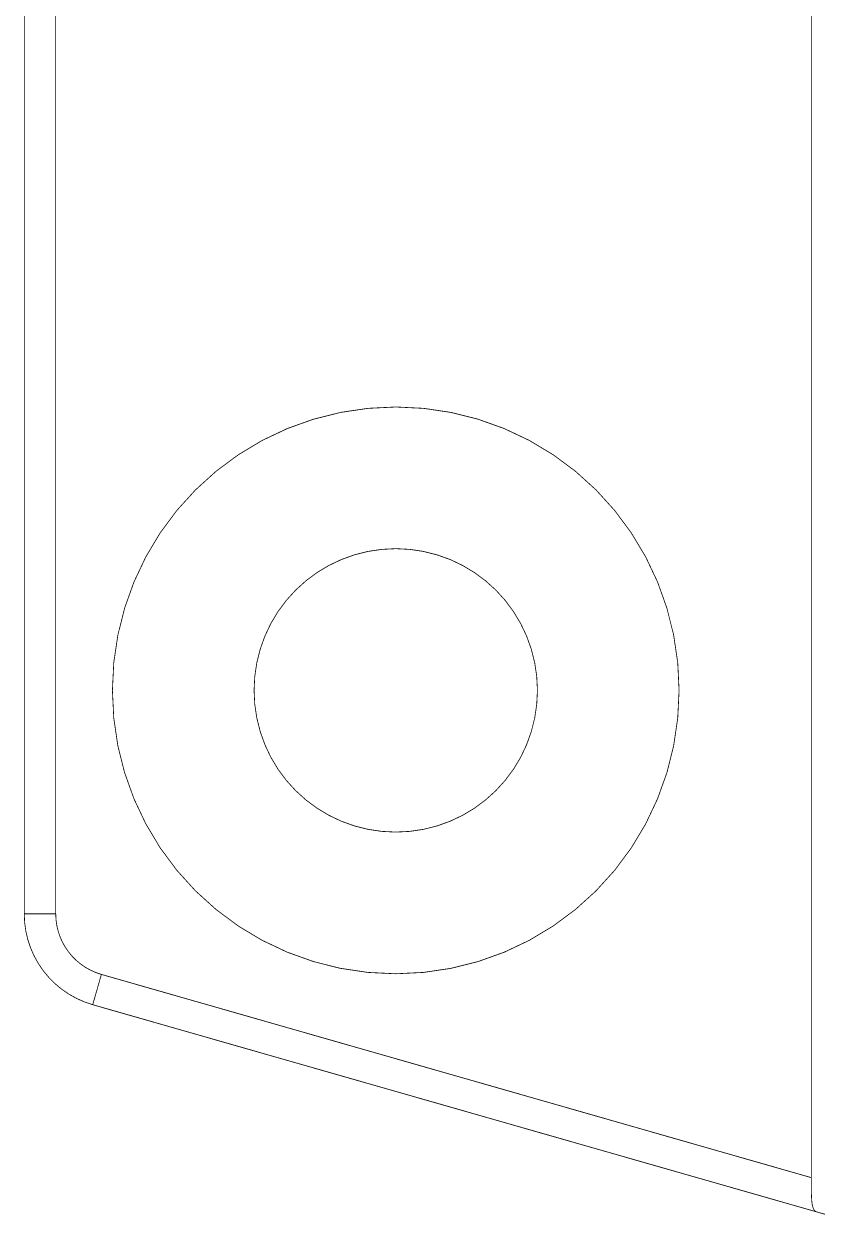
# Model space of a CAD drawing. Header units: millimetres. Extents: x 10 to 120, y 82 to 138.
# Drawn here: x 9.66 to 22.26, y 83.88 to 102.81 of the extents above; entities that cross this region are included whole.
import ezdxf

# ---------------------------------------------------------------- set-up
doc = ezdxf.new("R2010")
doc.units = ezdxf.units.MM
doc.layers.add('Mechanical10', color=56, linetype='Continuous')
doc.layers.add('Mechanical9', color=56, linetype='Continuous')

msp = doc.modelspace()

# ---------------------------------------------------------------- linework, layer by layer
at = {"layer": 'Mechanical10', "const_width": 0.0127}
for points in [[(10.169, 88.682), (10.169, 131.78)], [(9.669, 88.682), (10.169, 88.682)], [(10.756, 87.24), (10.894, 87.721)], [(10.894, 87.721), (22.169, 84.494)]]:
    msp.add_lwpolyline(points, dxfattribs=at)
at = {"layer": 'Mechanical10', "const_width": 0.00635}
for points in [[(9.666, 88.682, 1), (9.672, 88.682, 1)], [(10.166, 88.682, 1), (10.172, 88.682, 1)], [(10.166, 88.682, 1), (10.172, 88.682, 1)], [(10.166, 88.682, 1), (10.172, 88.682, 1)], [(10.89, 87.721, 1), (10.897, 87.721, 1)], [(10.89, 87.721, 1), (10.897, 87.721, 1)], [(10.89, 87.721, 1), (10.897, 87.721, 1)], [(10.753, 87.24, 1), (10.759, 87.24, 1)], [(22.166, 84.494, 1), (22.172, 84.494, 1)]]:
    msp.add_lwpolyline(points, format="xyb", close=True, dxfattribs=at)
at = {"layer": 'Mechanical10', "const_width": 0.0127}
msp.add_lwpolyline([(10.894, 87.721, -0.334747), (10.169, 88.682)], format="xyb", dxfattribs=at)
at = {"layer": 'Mechanical9', "const_width": 0.0127}
for points in [[(22.169, 84.494), (22.169, 135.968)], [(9.669, 88.682), (9.669, 131.78)], [(10.756, 87.24), (22.255, 83.95)], [(22.169, 84.414), (22.169, 84.494)], [(22.169, 84.334), (22.17, 84.256)], [(22.255, 83.95), (22.466, 83.889)]]:
    msp.add_lwpolyline(points, dxfattribs=at)
at = {"layer": 'Mechanical9'}
for points, const_width in [([(20.069, 92.231, 1), (11.069, 92.231, 1)], 0.0127), ([(17.819, 92.231, 1), (13.319, 92.231, 1)], 0.0127), ([(11.066, 92.231, 1), (11.072, 92.231, 1)], 0.00635), ([(13.316, 92.231, 1), (13.322, 92.231, 1)], 0.00635), ([(17.816, 92.231, 1), (17.822, 92.231, 1)], 0.00635), ([(20.066, 92.231, 1), (20.072, 92.231, 1)], 0.00635), ([(9.666, 88.682, 1), (9.672, 88.682, 1)], 0.00635), ([(9.666, 88.682, 1), (9.672, 88.682, 1)], 0.00635), ([(10.753, 87.24, 1), (10.759, 87.24, 1)], 0.00635), ([(10.753, 87.24, 1), (10.759, 87.24, 1)], 0.00635), ([(22.166, 84.494, 1), (22.172, 84.494, 1)], 0.00635), ([(22.166, 84.494, 1), (22.172, 84.494, 1)], 0.00635), ([(22.166, 84.414, 1), (22.172, 84.414, 1)], 0.00635), ([(22.166, 84.414, 1), (22.172, 84.414, 1)], 0.00635), ([(22.166, 84.334, 1), (22.172, 84.334, 1)], 0.00635), ([(22.166, 84.334, 1), (22.172, 84.334, 1)], 0.00635), ([(22.167, 84.256, 1), (22.173, 84.256, 1)], 0.00635), ([(22.167, 84.256, 1), (22.173, 84.256, 1)], 0.00635), ([(22.169, 84.185, 1), (22.175, 84.185, 1)], 0.00635), ([(22.169, 84.185, 1), (22.175, 84.185, 1)], 0.00635), ([(22.173, 84.123, 1), (22.179, 84.123, 1)], 0.00635), ([(22.173, 84.123, 1), (22.179, 84.123, 1)], 0.00635), ([(22.18, 84.069, 1), (22.186, 84.069, 1)], 0.00635), ([(22.18, 84.069, 1), (22.186, 84.069, 1)], 0.00635), ([(22.191, 84.023, 1), (22.197, 84.023, 1)], 0.00635), ([(22.191, 84.023, 1), (22.197, 84.023, 1)], 0.00635), ([(22.207, 83.987, 1), (22.213, 83.987, 1)], 0.00635), ([(22.207, 83.987, 1), (22.213, 83.987, 1)], 0.00635), ([(22.251, 83.95, 1), (22.258, 83.95, 1)], 0.00635), ([(22.251, 83.95, 1), (22.258, 83.95, 1)], 0.00635), ([(22.251, 83.95, 1), (22.258, 83.95, 1)], 0.00635)]:
    msp.add_lwpolyline(points, format="xyb", close=True, dxfattribs=dict(at, const_width=const_width))
at = {"layer": 'Mechanical9', "const_width": 0.0127}
for points in [[(10.756, 87.24, -0.334747), (9.669, 88.682)], [(22.169, 84.334, -0.001286), (22.169, 84.414)], [(22.172, 84.185, -0.006622), (22.17, 84.256)], [(22.176, 84.123, -0.011872), (22.172, 84.185)], [(22.183, 84.069, -0.020172), (22.176, 84.123)], [(22.194, 84.023, -0.033271), (22.183, 84.069)], [(22.21, 83.987, -0.058807), (22.194, 84.023)], [(22.255, 83.95, -0.193097), (22.21, 83.987)]]:
    msp.add_lwpolyline(points, format="xyb", dxfattribs=at)

doc.saveas('drawing.dxf')
